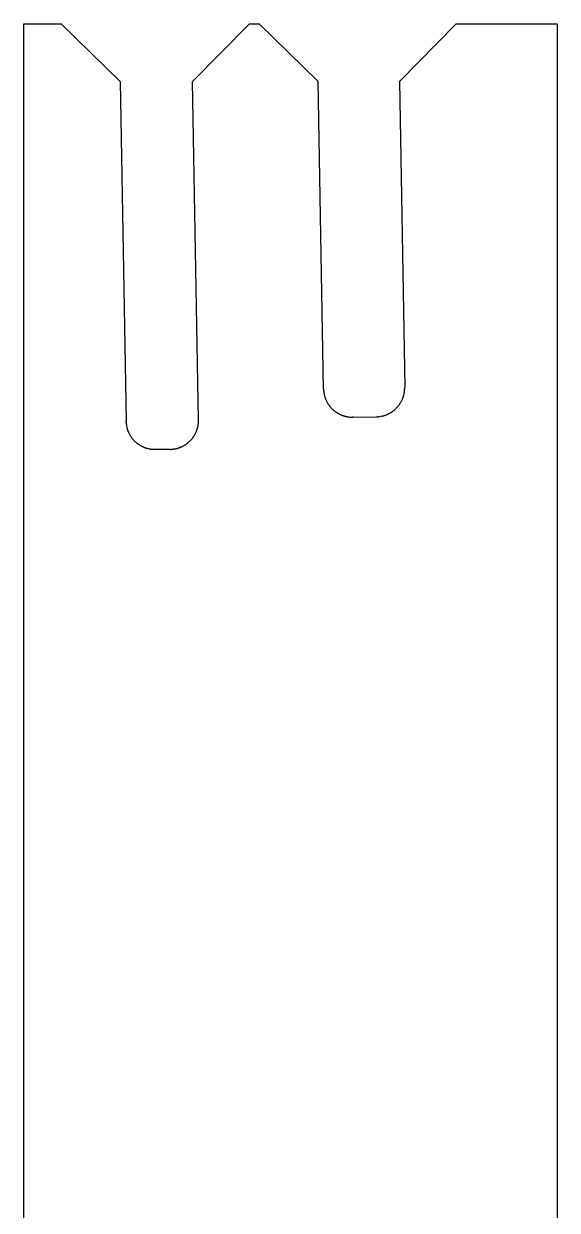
# Model space of a CAD drawing. Header units: millimetres. Extents: x 2543.3 to 2639, y 1717.1 to 1778.9.
# Drawn here: x 2629.83 to 2639.03, y 1758.44 to 1778.91 of the extents above; entities that cross this region are included whole.
import ezdxf

# ---------------------------------------------------------------- set-up
doc = ezdxf.new("R2010")
doc.units = ezdxf.units.MM

msp = doc.modelspace()

# ---------------------------------------------------------------- linework, layer by layer
at = {"color": 7, "linetype": 'Continuous', "lineweight": 25}
for p, q in [((2629.829, 1778.915), (2630.473, 1778.915)), ((2629.829, 1737.958), (2629.829, 1778.915)), ((2630.473, 1778.915), (2631.491, 1777.915)), ((2632.741, 1777.915), (2633.724, 1778.915)), ((2633.724, 1778.915), (2633.888, 1778.915)), ((2633.888, 1778.915), (2634.905, 1777.915)), ((2637.288, 1778.915), (2636.306, 1777.915)), ((2637.288, 1778.915), (2639.029, 1778.915)), ((2639.029, 1778.915), (2639.029, 1737.958)), ((2631.491, 1777.915), (2631.593, 1772.056)), ((2632.843, 1772.077), (2632.741, 1777.915)), ((2634.998, 1772.615), (2634.905, 1777.915)), ((2636.306, 1777.915), (2636.398, 1772.639)), ((2634.998, 1772.615), (2634.998, 1772.606)), ((2634.998, 1772.606), (2634.999, 1772.598)), ((2636.397, 1772.613), (2636.398, 1772.622)), ((2636.397, 1772.605), (2636.397, 1772.613)), ((2636.397, 1772.613), (2636.397, 1772.609)), ((2636.397, 1772.605), (2636.397, 1772.609)), ((2636.398, 1772.631), (2636.398, 1772.639)), ((2636.398, 1772.622), (2636.398, 1772.631)), ((2634.999, 1772.598), (2634.999, 1772.589)), ((2634.999, 1772.589), (2635, 1772.58)), ((2635, 1772.58), (2635.001, 1772.571)), ((2635.001, 1772.571), (2635.002, 1772.563)), ((2635.002, 1772.563), (2635.003, 1772.554)), ((2635.003, 1772.554), (2635.004, 1772.546)), ((2635.004, 1772.546), (2635.005, 1772.537)), ((2635.005, 1772.537), (2635.007, 1772.528)), ((2635.007, 1772.528), (2635.009, 1772.52)), ((2635.009, 1772.52), (2635.011, 1772.511)), ((2635.011, 1772.511), (2635.013, 1772.503)), ((2635.013, 1772.503), (2635.015, 1772.494)), ((2635.015, 1772.494), (2635.017, 1772.486)), ((2635.017, 1772.486), (2635.02, 1772.478)), ((2635.02, 1772.478), (2635.022, 1772.469)), ((2635.022, 1772.469), (2635.025, 1772.461)), ((2635.025, 1772.461), (2635.028, 1772.453)), ((2635.028, 1772.453), (2635.031, 1772.445)), ((2635.031, 1772.445), (2635.034, 1772.436)), ((2635.034, 1772.436), (2635.038, 1772.428)), ((2635.038, 1772.428), (2635.041, 1772.42)), ((2635.041, 1772.42), (2635.045, 1772.412)), ((2635.045, 1772.412), (2635.048, 1772.405)), ((2635.048, 1772.405), (2635.052, 1772.397)), ((2636.339, 1772.396), (2636.343, 1772.404)), ((2636.343, 1772.404), (2636.347, 1772.412)), ((2636.347, 1772.412), (2636.351, 1772.419)), ((2636.351, 1772.419), (2636.355, 1772.427)), ((2636.355, 1772.427), (2636.358, 1772.435)), ((2636.358, 1772.435), (2636.361, 1772.443)), ((2636.361, 1772.443), (2636.365, 1772.452)), ((2636.365, 1772.452), (2636.368, 1772.46)), ((2636.368, 1772.46), (2636.371, 1772.468)), ((2636.368, 1772.46), (2636.369, 1772.464)), ((2636.371, 1772.468), (2636.369, 1772.464)), ((2636.371, 1772.468), (2636.373, 1772.476)), ((2636.373, 1772.476), (2636.376, 1772.485)), ((2636.376, 1772.485), (2636.378, 1772.493)), ((2636.378, 1772.493), (2636.381, 1772.501)), ((2636.381, 1772.501), (2636.383, 1772.51)), ((2636.383, 1772.51), (2636.385, 1772.518)), ((2636.385, 1772.518), (2636.387, 1772.527)), ((2636.387, 1772.527), (2636.389, 1772.535)), ((2636.389, 1772.535), (2636.39, 1772.544)), ((2636.39, 1772.544), (2636.392, 1772.552)), ((2636.392, 1772.552), (2636.393, 1772.561)), ((2636.393, 1772.561), (2636.394, 1772.57)), ((2636.394, 1772.57), (2636.395, 1772.578)), ((2636.395, 1772.578), (2636.396, 1772.587)), ((2636.396, 1772.587), (2636.397, 1772.596)), ((2636.397, 1772.596), (2636.397, 1772.605)), ((2635.052, 1772.397), (2635.056, 1772.389)), ((2635.056, 1772.389), (2635.061, 1772.381)), ((2635.061, 1772.381), (2635.065, 1772.374)), ((2635.065, 1772.374), (2635.069, 1772.366)), ((2635.069, 1772.366), (2635.074, 1772.359)), ((2635.074, 1772.359), (2635.078, 1772.351)), ((2635.078, 1772.351), (2635.083, 1772.344)), ((2635.083, 1772.344), (2635.088, 1772.337)), ((2635.088, 1772.337), (2635.093, 1772.33)), ((2635.093, 1772.33), (2635.099, 1772.323)), ((2635.099, 1772.323), (2635.104, 1772.316)), ((2635.104, 1772.316), (2635.109, 1772.309)), ((2635.109, 1772.309), (2635.115, 1772.302)), ((2635.115, 1772.302), (2635.12, 1772.296)), ((2635.12, 1772.296), (2635.126, 1772.289)), ((2635.126, 1772.289), (2635.132, 1772.283)), ((2635.132, 1772.283), (2635.138, 1772.276)), ((2635.138, 1772.276), (2635.144, 1772.27)), ((2635.144, 1772.27), (2635.151, 1772.264)), ((2635.151, 1772.264), (2635.157, 1772.258)), ((2635.157, 1772.258), (2635.163, 1772.252)), ((2635.163, 1772.252), (2635.17, 1772.246)), ((2635.17, 1772.246), (2635.176, 1772.241)), ((2635.176, 1772.241), (2635.183, 1772.235)), ((2635.183, 1772.235), (2635.19, 1772.23)), ((2635.19, 1772.23), (2635.197, 1772.224)), ((2635.197, 1772.224), (2635.204, 1772.219)), ((2635.204, 1772.219), (2635.211, 1772.214)), ((2635.211, 1772.214), (2635.218, 1772.209)), ((2635.218, 1772.209), (2635.226, 1772.204)), ((2635.226, 1772.204), (2635.233, 1772.2)), ((2635.233, 1772.2), (2635.24, 1772.195)), ((2636.14, 1772.193), (2636.148, 1772.198)), ((2636.148, 1772.198), (2636.155, 1772.202)), ((2636.155, 1772.202), (2636.163, 1772.207)), ((2636.163, 1772.207), (2636.17, 1772.211)), ((2636.17, 1772.211), (2636.177, 1772.216)), ((2636.177, 1772.216), (2636.185, 1772.221)), ((2636.185, 1772.221), (2636.192, 1772.226)), ((2636.192, 1772.226), (2636.199, 1772.231)), ((2636.199, 1772.231), (2636.206, 1772.237)), ((2636.206, 1772.237), (2636.212, 1772.242)), ((2636.212, 1772.242), (2636.219, 1772.248)), ((2636.219, 1772.248), (2636.226, 1772.253)), ((2636.226, 1772.253), (2636.232, 1772.259)), ((2636.232, 1772.259), (2636.239, 1772.265)), ((2636.239, 1772.265), (2636.245, 1772.271)), ((2636.245, 1772.271), (2636.251, 1772.277)), ((2636.251, 1772.277), (2636.257, 1772.283)), ((2636.257, 1772.283), (2636.263, 1772.29)), ((2636.263, 1772.29), (2636.269, 1772.296)), ((2636.269, 1772.296), (2636.275, 1772.303)), ((2636.275, 1772.303), (2636.281, 1772.309)), ((2636.281, 1772.309), (2636.286, 1772.316)), ((2636.286, 1772.316), (2636.292, 1772.323)), ((2636.292, 1772.323), (2636.297, 1772.33)), ((2636.297, 1772.33), (2636.302, 1772.337)), ((2636.302, 1772.337), (2636.307, 1772.344)), ((2636.307, 1772.344), (2636.312, 1772.351)), ((2636.312, 1772.351), (2636.317, 1772.358)), ((2636.317, 1772.358), (2636.322, 1772.366)), ((2636.322, 1772.366), (2636.326, 1772.373)), ((2636.326, 1772.373), (2636.331, 1772.381)), ((2636.331, 1772.381), (2636.335, 1772.388)), ((2636.335, 1772.388), (2636.339, 1772.396)), ((2631.593, 1772.047), (2631.593, 1772.056)), ((2631.594, 1772.038), (2631.593, 1772.047)), ((2631.594, 1772.038), (2631.594, 1772.029)), ((2631.594, 1772.029), (2631.595, 1772.021)), ((2631.595, 1772.021), (2631.596, 1772.012)), ((2631.596, 1772.012), (2631.597, 1772.003)), ((2631.597, 1772.003), (2631.598, 1771.995)), ((2631.598, 1771.995), (2631.599, 1771.986)), ((2632.837, 1771.99), (2632.838, 1771.999)), ((2632.838, 1771.999), (2632.839, 1772.008)), ((2632.839, 1772.008), (2632.84, 1772.016)), ((2632.84, 1772.016), (2632.841, 1772.025)), ((2632.841, 1772.025), (2632.842, 1772.034)), ((2632.842, 1772.042), (2632.843, 1772.051)), ((2632.842, 1772.034), (2632.842, 1772.042)), ((2632.843, 1772.069), (2632.843, 1772.077)), ((2632.843, 1772.06), (2632.843, 1772.069)), ((2632.843, 1772.051), (2632.843, 1772.06)), ((2635.24, 1772.195), (2635.248, 1772.191)), ((2635.248, 1772.191), (2635.255, 1772.186)), ((2635.255, 1772.186), (2635.263, 1772.182)), ((2635.263, 1772.182), (2635.271, 1772.178)), ((2635.271, 1772.178), (2635.279, 1772.174)), ((2635.279, 1772.174), (2635.287, 1772.171)), ((2635.287, 1772.171), (2635.294, 1772.167)), ((2635.294, 1772.167), (2635.302, 1772.163)), ((2635.302, 1772.163), (2635.311, 1772.16)), ((2635.311, 1772.16), (2635.319, 1772.157)), ((2635.319, 1772.157), (2635.327, 1772.154)), ((2635.327, 1772.154), (2635.335, 1772.151)), ((2635.335, 1772.151), (2635.343, 1772.148)), ((2635.343, 1772.148), (2635.352, 1772.146)), ((2635.352, 1772.146), (2635.36, 1772.143)), ((2635.36, 1772.143), (2635.368, 1772.141)), ((2635.368, 1772.141), (2635.377, 1772.139)), ((2635.377, 1772.139), (2635.385, 1772.137)), ((2635.385, 1772.137), (2635.394, 1772.135)), ((2635.394, 1772.135), (2635.402, 1772.133)), ((2635.402, 1772.133), (2635.411, 1772.131)), ((2635.411, 1772.131), (2635.42, 1772.13)), ((2635.42, 1772.13), (2635.428, 1772.129)), ((2635.428, 1772.129), (2635.437, 1772.127)), ((2635.437, 1772.127), (2635.446, 1772.126)), ((2635.446, 1772.126), (2635.454, 1772.126)), ((2635.454, 1772.126), (2635.463, 1772.125)), ((2635.463, 1772.125), (2635.472, 1772.124)), ((2635.472, 1772.124), (2635.48, 1772.124)), ((2635.48, 1772.124), (2635.489, 1772.124)), ((2635.489, 1772.124), (2635.498, 1772.124)), ((2635.507, 1772.124), (2635.498, 1772.124)), ((2635.507, 1772.124), (2635.906, 1772.131)), ((2635.906, 1772.131), (2635.915, 1772.131)), ((2635.915, 1772.131), (2635.924, 1772.131)), ((2635.924, 1772.131), (2635.933, 1772.132)), ((2635.933, 1772.132), (2635.941, 1772.133)), ((2635.941, 1772.133), (2635.95, 1772.133)), ((2635.95, 1772.133), (2635.959, 1772.134)), ((2635.959, 1772.134), (2635.967, 1772.136)), ((2635.967, 1772.136), (2635.976, 1772.137)), ((2635.985, 1772.138), (2635.993, 1772.14)), ((2635.993, 1772.14), (2636.002, 1772.142)), ((2636.002, 1772.142), (2636.01, 1772.144)), ((2636.01, 1772.144), (2636.019, 1772.146)), ((2636.019, 1772.146), (2636.027, 1772.148)), ((2636.027, 1772.148), (2636.036, 1772.15)), ((2636.036, 1772.15), (2636.044, 1772.153)), ((2636.044, 1772.153), (2636.052, 1772.155)), ((2636.052, 1772.155), (2636.061, 1772.158)), ((2636.061, 1772.158), (2636.069, 1772.161)), ((2636.069, 1772.161), (2636.077, 1772.164)), ((2636.077, 1772.164), (2636.085, 1772.167)), ((2636.085, 1772.167), (2636.093, 1772.17)), ((2636.093, 1772.17), (2636.101, 1772.174)), ((2636.101, 1772.174), (2636.109, 1772.178)), ((2636.109, 1772.178), (2636.117, 1772.181)), ((2636.117, 1772.181), (2636.125, 1772.185)), ((2636.125, 1772.185), (2636.133, 1772.189)), ((2636.133, 1772.189), (2636.14, 1772.193)), ((2631.599, 1771.986), (2631.601, 1771.977)), ((2631.601, 1771.977), (2631.602, 1771.969)), ((2631.602, 1771.969), (2631.604, 1771.96)), ((2631.604, 1771.96), (2631.606, 1771.952)), ((2631.606, 1771.952), (2631.608, 1771.943)), ((2631.608, 1771.943), (2631.61, 1771.935)), ((2631.61, 1771.935), (2631.612, 1771.926)), ((2631.612, 1771.926), (2631.615, 1771.918)), ((2631.615, 1771.918), (2631.618, 1771.91)), ((2631.618, 1771.91), (2631.62, 1771.901)), ((2631.62, 1771.901), (2631.622, 1771.897)), ((2631.62, 1771.901), (2631.623, 1771.893)), ((2631.622, 1771.897), (2631.623, 1771.893)), ((2631.623, 1771.893), (2631.626, 1771.885)), ((2631.626, 1771.885), (2631.63, 1771.877)), ((2631.63, 1771.877), (2631.633, 1771.869)), ((2631.633, 1771.869), (2631.636, 1771.861)), ((2631.636, 1771.861), (2631.64, 1771.853)), ((2631.64, 1771.853), (2631.644, 1771.845)), ((2631.644, 1771.845), (2631.648, 1771.837)), ((2631.648, 1771.837), (2631.652, 1771.829)), ((2631.652, 1771.829), (2631.656, 1771.822)), ((2631.656, 1771.822), (2631.66, 1771.814)), ((2631.66, 1771.814), (2631.665, 1771.807)), ((2631.665, 1771.807), (2631.669, 1771.799)), ((2631.669, 1771.799), (2631.674, 1771.792)), ((2631.674, 1771.792), (2631.679, 1771.785)), ((2632.753, 1771.782), (2632.758, 1771.789)), ((2632.758, 1771.789), (2632.762, 1771.796)), ((2632.762, 1771.796), (2632.767, 1771.804)), ((2632.767, 1771.804), (2632.772, 1771.811)), ((2632.772, 1771.811), (2632.776, 1771.819)), ((2632.776, 1771.819), (2632.78, 1771.826)), ((2632.78, 1771.826), (2632.785, 1771.834)), ((2632.785, 1771.834), (2632.789, 1771.842)), ((2632.789, 1771.842), (2632.792, 1771.849)), ((2632.792, 1771.849), (2632.796, 1771.857)), ((2632.796, 1771.857), (2632.8, 1771.865)), ((2632.8, 1771.865), (2632.803, 1771.873)), ((2632.803, 1771.873), (2632.807, 1771.881)), ((2632.807, 1771.881), (2632.81, 1771.889)), ((2632.81, 1771.889), (2632.813, 1771.898)), ((2632.813, 1771.898), (2632.816, 1771.906)), ((2632.816, 1771.906), (2632.819, 1771.914)), ((2632.819, 1771.914), (2632.821, 1771.922)), ((2632.821, 1771.922), (2632.824, 1771.931)), ((2632.824, 1771.931), (2632.826, 1771.939)), ((2632.826, 1771.939), (2632.828, 1771.948)), ((2632.828, 1771.948), (2632.83, 1771.956)), ((2632.83, 1771.956), (2632.832, 1771.965)), ((2632.832, 1771.965), (2632.834, 1771.973)), ((2632.834, 1771.973), (2632.835, 1771.982)), ((2632.835, 1771.982), (2632.837, 1771.99)), ((2631.679, 1771.785), (2631.684, 1771.777)), ((2631.684, 1771.777), (2631.689, 1771.77)), ((2631.689, 1771.77), (2631.694, 1771.763)), ((2631.694, 1771.763), (2631.699, 1771.756)), ((2631.699, 1771.756), (2631.705, 1771.75)), ((2631.705, 1771.75), (2631.71, 1771.743)), ((2631.71, 1771.743), (2631.716, 1771.736)), ((2631.716, 1771.736), (2631.722, 1771.73)), ((2631.722, 1771.73), (2631.727, 1771.723)), ((2631.727, 1771.723), (2631.733, 1771.717)), ((2631.733, 1771.717), (2631.74, 1771.711)), ((2631.746, 1771.705), (2631.74, 1771.711)), ((2631.752, 1771.699), (2631.746, 1771.705)), ((2631.759, 1771.693), (2631.752, 1771.699)), ((2631.765, 1771.687), (2631.759, 1771.693)), ((2631.772, 1771.681), (2631.765, 1771.687)), ((2631.778, 1771.676), (2631.772, 1771.681)), ((2631.785, 1771.67), (2631.778, 1771.676)), ((2631.792, 1771.665), (2631.785, 1771.67)), ((2631.799, 1771.66), (2631.792, 1771.665)), ((2631.806, 1771.655), (2631.799, 1771.66)), ((2631.813, 1771.65), (2631.806, 1771.655)), ((2631.821, 1771.645), (2631.813, 1771.65)), ((2631.828, 1771.64), (2631.821, 1771.645)), ((2631.836, 1771.636), (2631.828, 1771.64)), ((2631.843, 1771.631), (2631.836, 1771.636)), ((2631.851, 1771.627), (2631.843, 1771.631)), ((2631.858, 1771.623), (2631.851, 1771.627)), ((2631.866, 1771.619), (2631.858, 1771.623)), ((2631.874, 1771.615), (2631.866, 1771.619)), ((2631.882, 1771.611), (2631.874, 1771.615)), ((2631.89, 1771.607), (2631.882, 1771.611)), ((2631.898, 1771.604), (2631.89, 1771.607)), ((2631.906, 1771.601), (2631.898, 1771.604)), ((2631.914, 1771.597), (2631.906, 1771.601)), ((2631.922, 1771.594), (2631.914, 1771.597)), ((2631.93, 1771.591), (2631.922, 1771.594)), ((2631.939, 1771.589), (2631.93, 1771.591)), ((2631.947, 1771.586), (2631.939, 1771.589)), ((2631.955, 1771.584), (2631.947, 1771.586)), ((2631.964, 1771.581), (2631.955, 1771.584)), ((2632.456, 1771.581), (2632.464, 1771.583)), ((2632.464, 1771.583), (2632.472, 1771.586)), ((2632.472, 1771.586), (2632.481, 1771.588)), ((2632.481, 1771.588), (2632.489, 1771.59)), ((2632.489, 1771.59), (2632.498, 1771.593)), ((2632.498, 1771.593), (2632.506, 1771.596)), ((2632.506, 1771.596), (2632.514, 1771.599)), ((2632.514, 1771.599), (2632.522, 1771.602)), ((2632.522, 1771.602), (2632.53, 1771.605)), ((2632.53, 1771.605), (2632.538, 1771.608)), ((2632.538, 1771.608), (2632.546, 1771.612)), ((2632.546, 1771.612), (2632.554, 1771.615)), ((2632.554, 1771.615), (2632.562, 1771.619)), ((2632.562, 1771.619), (2632.57, 1771.623)), ((2632.57, 1771.623), (2632.578, 1771.627)), ((2632.578, 1771.627), (2632.585, 1771.631)), ((2632.585, 1771.631), (2632.593, 1771.636)), ((2632.593, 1771.636), (2632.601, 1771.64)), ((2632.601, 1771.64), (2632.608, 1771.645)), ((2632.608, 1771.645), (2632.615, 1771.649)), ((2632.615, 1771.649), (2632.623, 1771.654)), ((2632.623, 1771.654), (2632.63, 1771.659)), ((2632.63, 1771.659), (2632.637, 1771.664)), ((2632.637, 1771.664), (2632.644, 1771.669)), ((2632.644, 1771.669), (2632.651, 1771.675)), ((2632.651, 1771.675), (2632.658, 1771.68)), ((2632.658, 1771.68), (2632.664, 1771.686)), ((2632.664, 1771.686), (2632.671, 1771.691)), ((2632.671, 1771.691), (2632.678, 1771.697)), ((2632.678, 1771.697), (2632.684, 1771.703)), ((2632.684, 1771.703), (2632.69, 1771.709)), ((2632.69, 1771.709), (2632.697, 1771.715)), ((2632.697, 1771.715), (2632.703, 1771.721)), ((2632.703, 1771.721), (2632.709, 1771.728)), ((2632.709, 1771.728), (2632.715, 1771.734)), ((2632.715, 1771.734), (2632.72, 1771.741)), ((2632.72, 1771.741), (2632.726, 1771.747)), ((2632.726, 1771.747), (2632.732, 1771.754)), ((2632.732, 1771.754), (2632.737, 1771.761)), ((2632.737, 1771.761), (2632.742, 1771.768)), ((2632.742, 1771.768), (2632.748, 1771.775)), ((2632.748, 1771.775), (2632.753, 1771.782)), ((2631.972, 1771.579), (2631.964, 1771.581)), ((2631.981, 1771.577), (2631.972, 1771.579)), ((2631.989, 1771.575), (2631.981, 1771.577)), ((2631.998, 1771.573), (2631.989, 1771.575)), ((2632.006, 1771.572), (2631.998, 1771.573)), ((2632.015, 1771.57), (2632.006, 1771.572)), ((2632.024, 1771.569), (2632.015, 1771.57)), ((2632.032, 1771.568), (2632.024, 1771.569)), ((2632.041, 1771.567), (2632.032, 1771.568)), ((2632.05, 1771.566), (2632.041, 1771.567)), ((2632.058, 1771.565), (2632.05, 1771.566)), ((2632.067, 1771.565), (2632.058, 1771.565)), ((2632.076, 1771.565), (2632.067, 1771.565)), ((2632.084, 1771.564), (2632.076, 1771.565)), ((2632.093, 1771.564), (2632.084, 1771.564)), ((2632.102, 1771.564), (2632.093, 1771.564)), ((2632.352, 1771.569), (2632.102, 1771.564)), ((2632.352, 1771.569), (2632.361, 1771.569)), ((2632.361, 1771.569), (2632.369, 1771.569)), ((2632.369, 1771.569), (2632.378, 1771.57)), ((2632.378, 1771.57), (2632.387, 1771.57)), ((2632.387, 1771.57), (2632.395, 1771.571)), ((2632.395, 1771.571), (2632.404, 1771.572)), ((2632.404, 1771.572), (2632.413, 1771.573)), ((2632.413, 1771.573), (2632.421, 1771.575)), ((2632.421, 1771.575), (2632.43, 1771.576)), ((2632.43, 1771.576), (2632.438, 1771.578)), ((2632.438, 1771.578), (2632.447, 1771.58)), ((2632.447, 1771.58), (2632.456, 1771.581))]:
    msp.add_line(p, q, dxfattribs=at)

doc.saveas('drawing.dxf')
